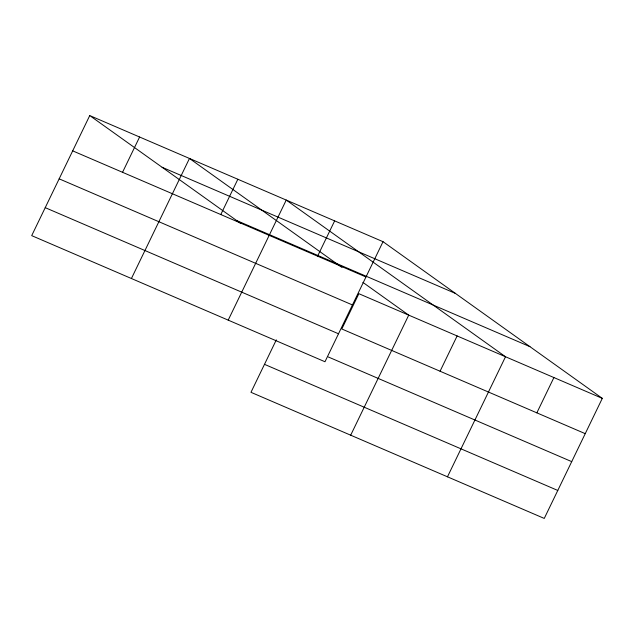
<?xml version="1.0" encoding="UTF-8"?>
<svg xmlns="http://www.w3.org/2000/svg" width="634" height="634" viewBox="0 0 634 634"><rect width="100%" height="100%" fill="white"/><g stroke="black" fill="none" stroke-linecap="round" stroke-linejoin="round"><path stroke-width="0.95" d="M89.743 115.57L31.7 235.634L324.988 361.752L383.031 241.689L89.743 115.57L240.674 223.414M122.544 172.297L139.599 137.007M131.42 278.516L189.463 158.452L341.995 267.445M220.791 214.546L237.853 179.256M228.2 320.13L286.243 200.067L505.512 356.744L447.469 476.816M276.313 339.879L250.969 392.311L544.257 518.43L602.3 398.366L383.031 241.689M317.579 256.168L334.641 220.878M350.689 435.193L408.732 315.13L362.902 282.384M440.059 371.231L457.122 335.941M536.847 412.845L553.91 377.555M162.098 167.273L455.386 293.391M236.648 220.545L529.945 346.663M72.68 150.86L365.969 276.979M602.3 398.366L358.868 293.693L341.813 328.975L585.237 433.656M59.16 178.836L352.449 304.954M45.228 207.659L338.516 333.777M328.285 356.958L571.717 461.631M264.497 364.336L557.785 490.454"/></g></svg>
